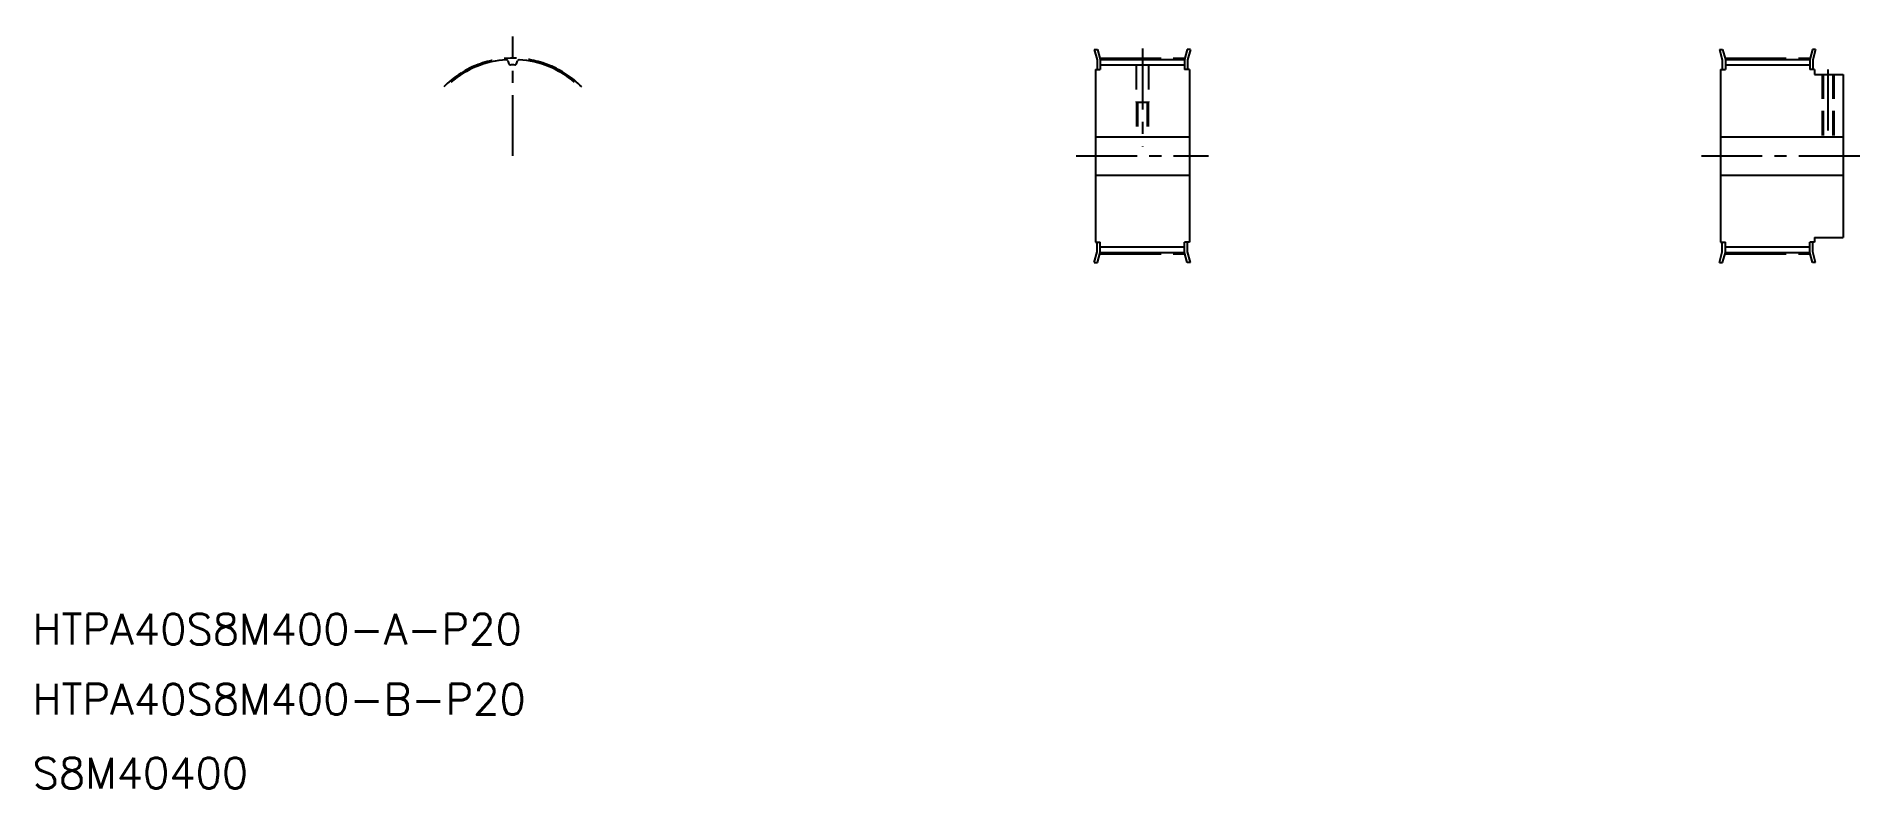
# Model space of a CAD drawing. Extents: x 52 to 1004, y 50 to 442.
import ezdxf

# ---------------------------------------------------------------- set-up
doc = ezdxf.new("R2010")
doc.units = 0
doc.linetypes.add('CENTER', pattern=[50.8, 31.75, -6.35, 6.35, -6.35])
doc.linetypes.add('DASHED', pattern=[19.05, 12.7, -6.35])
doc.layers.get('0').update_dxf_attribs({"linetype": 'CONTINUOUS'})
doc.layers.add('CENTER', color=1, linetype='CENTER')
doc.styles.get("Standard").update_dxf_attribs({"font": 'txt', "bigfont": 'BIGFONT'})

msp = doc.modelspace()

# ---------------------------------------------------------------- linework, layer by layer
at = {"color": 7, "linetype": 'CONTINUOUS'}
for p, q in [((603.61, 435.11), (605.07, 429.65)), ((603.61, 435.11), (605.26, 435.11)), ((605.07, 429.65), (605.07, 424.61)), ((605.26, 435.11), (606.67, 429.86)), ((606.67, 429.86), (650.67, 429.86)), ((606.67, 429.86), (606.67, 424.61)), ((652.08, 435.11), (650.67, 429.86)), ((650.67, 429.86), (650.67, 424.61)), ((653.73, 435.11), (652.08, 435.11)), ((653.73, 435.11), (652.27, 429.65)), ((652.27, 429.65), (652.27, 424.61)), ((929.61, 435.11), (931.07, 429.65)), ((929.61, 435.11), (931.26, 435.11)), ((931.07, 429.65), (931.07, 424.61)), ((931.26, 435.11), (932.67, 429.86)), ((932.67, 429.86), (976.67, 429.86)), ((932.67, 429.86), (932.67, 424.61)), ((978.08, 435.11), (976.67, 429.86)), ((976.67, 429.86), (976.67, 424.61)), ((979.73, 435.11), (978.08, 435.11)), ((979.73, 435.11), (978.27, 429.65)), ((978.27, 429.65), (978.27, 424.61)), ((604.17, 424.61), (604.17, 334.61)), ((604.17, 424.61), (606.67, 424.61)), ((606.67, 427.03), (650.67, 427.03)), ((653.17, 424.61), (650.67, 424.61)), ((653.17, 424.61), (653.17, 334.61)), ((930.17, 424.61), (930.17, 334.61)), ((930.17, 424.61), (932.67, 424.61)), ((932.67, 427.03), (976.67, 427.03)), ((979.17, 424.61), (976.67, 424.61)), ((979.17, 424.61), (979.17, 422.11)), ((979.17, 422.11), (994.17, 422.11)), ((994.17, 422.11), (994.17, 337.11)), ((930.17, 402.11), (930.17, 402.11)), ((604.17, 389.61), (653.17, 389.61)), ((930.17, 389.61), (994.17, 389.61)), ((930.17, 379.61), (930.17, 379.61)), ((604.17, 369.61), (653.17, 369.61)), ((930.17, 369.61), (994.17, 369.61)), ((604.17, 334.61), (606.67, 334.61)), ((605.07, 329.58), (605.07, 334.61)), ((606.67, 329.37), (606.67, 334.61)), ((653.17, 334.61), (650.67, 334.61)), ((650.67, 329.37), (650.67, 334.61)), ((652.27, 329.58), (652.27, 334.61)), ((930.17, 334.61), (932.67, 334.61)), ((931.07, 329.58), (931.07, 334.61)), ((932.67, 329.37), (932.67, 334.61)), ((976.67, 329.37), (976.67, 334.61)), ((979.17, 334.61), (976.67, 334.61)), ((978.27, 329.58), (978.27, 334.61)), ((979.17, 337.11), (994.17, 337.11)), ((979.17, 337.11), (979.17, 334.61)), ((603.61, 324.11), (605.07, 329.58)), ((603.61, 324.11), (605.26, 324.11)), ((605.26, 324.11), (606.67, 329.37)), ((606.67, 332.2), (650.67, 332.2)), ((606.67, 329.37), (650.67, 329.37)), ((652.08, 324.11), (650.67, 329.37)), ((653.73, 324.11), (652.08, 324.11)), ((653.73, 324.11), (652.27, 329.58)), ((929.61, 324.11), (931.07, 329.58)), ((929.61, 324.11), (931.26, 324.11)), ((931.26, 324.11), (932.67, 329.37)), ((932.67, 332.2), (976.67, 332.2)), ((932.67, 329.37), (976.67, 329.37)), ((978.08, 324.11), (976.67, 329.37)), ((979.73, 324.11), (978.08, 324.11)), ((979.73, 324.11), (978.27, 329.58))]:
    msp.add_line(p, q, dxfattribs=at)
at = {"color": 3, "linetype": 'DASHED'}
for p, q in [((625.42, 427.03), (625.42, 407.61)), ((631.92, 427.03), (631.92, 407.61)), ((983.17, 422.11), (983.17, 389.61)), ((983.71, 422.11), (983.71, 389.61)), ((988.63, 422.11), (988.63, 389.61)), ((989.17, 422.11), (989.17, 389.61)), ((625.42, 407.61), (631.92, 407.61)), ((625.67, 407.61), (625.67, 389.61)), ((626.21, 407.61), (626.21, 389.61)), ((631.13, 407.61), (631.13, 389.61)), ((631.67, 407.61), (631.67, 389.61))]:
    msp.add_line(p, q, dxfattribs=at)
at = {"color": 7, "linetype": 'CONTINUOUS'}
for centre, radius, start, end in [((300.37, 379.61), 50.24, 93.78451, 130), ((297.1, 429), 0.75, 14.13564, 93.78451), ((302.97, 430.48), 5.3, 194.13564, 218.72311), ((297.77, 430.48), 5.3, 321.27689, 345.86436), ((303.64, 429), 0.75, 86.21549, 165.86436), ((300.37, 379.61), 50.24, 50, 86.21549), ((299.15, 427.41), 0.4, 218.72311, 271.46553), ((300.37, 379.61), 47.41, 90, 91.46553), ((300.37, 379.61), 47.41, 88.53447, 90), ((301.59, 427.41), 0.4, 268.53447, 321.27689)]:
    msp.add_arc(centre, radius, start, end, dxfattribs=at)
at = {"layer": 'CENTER', "color": 1, "linetype": 'CENTER'}
for p, q in [((300.37, 379.61), (300.37, 441.84)), ((606.67, 430.54), (650.67, 430.54)), ((628.67, 435.54), (628.67, 384.61)), ((932.67, 430.54), (976.67, 430.54)), ((986.17, 424.61), (986.17, 387.11)), ((594.17, 379.61), (663.17, 379.61)), ((920.17, 379.61), (1004.17, 379.61)), ((606.67, 328.68), (650.67, 328.68)), ((932.67, 328.68), (976.67, 328.68))]:
    msp.add_line(p, q, dxfattribs=at)
msp.add_arc((300.37, 379.61), 50.93, 45, 135, dxfattribs=at)

# ---------------------------------------------------------------- texts
at = {"color": 7, "linetype": 'CONTINUOUS'}
for s, p in [('HTPA40S8M400-A-P20', (50, 125)), ('HTPA40S8M400-B-P20', (50, 88.47)), ('S8M40400', (50, 50))]:
    msp.add_text(s, height=16, dxfattribs=at).set_placement(p)

doc.saveas('drawing.dxf')
